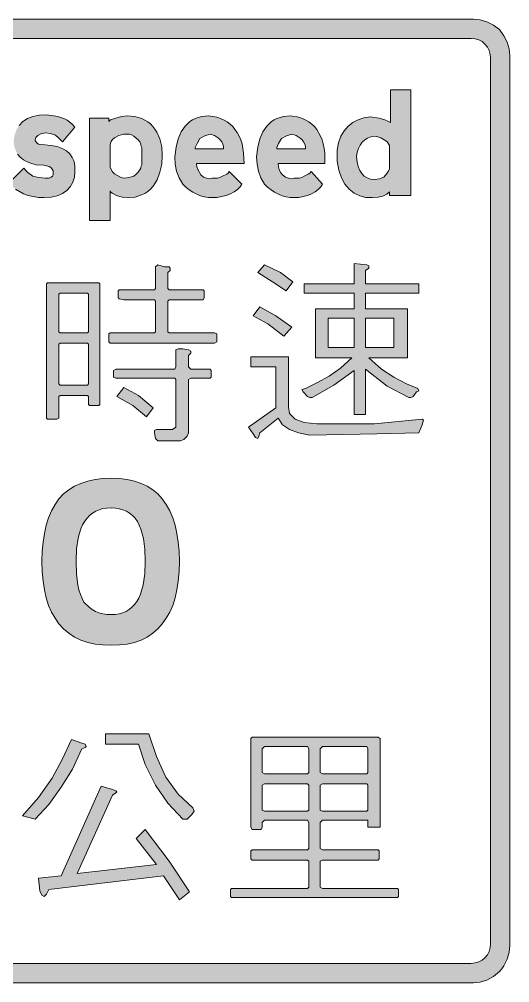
# Model space of a CAD drawing. Header units: metres. Extents: x 157 to 411, y 10 to 264.
# Drawn here: x 281.7 to 411.3, y 10 to 264.4 of the extents above; entities that cross this region are included whole.
import ezdxf

# ---------------------------------------------------------------- set-up
doc = ezdxf.new("R2010")
doc.units = ezdxf.units.M
doc.layers.add('FILL_BLACK_000000', color=7, linetype='Continuous', true_color=0x000000)

msp = doc.modelspace()

# ---------------------------------------------------------------- hatches: boundary and pattern name
at = {"layer": 'FILL_BLACK_000000', "true_color": 0x000000}
h = msp.add_hatch(color=7, dxfattribs=at)
h.dxf.hatch_style = 1
h.paths.add_polyline_path([(157.06, 256.56), (157.47, 258.36), (158.45, 260.12), (159.07, 260.93), (159.87, 261.66), (160.58, 262.29), (161.37, 262.84), (163.1, 263.68), (164.93, 264.19), (166.77, 264.36), (401.67, 264.36), (403.47, 264.19), (405.23, 263.68), (406.94, 262.84), (408.57, 261.66), (409.75, 260.03), (410.6, 258.32), (411.1, 256.56), (411.27, 254.76), (411.27, 19.86), (411.1, 18.02), (410.6, 16.18), (409.75, 14.46), (409.2, 13.67), (408.57, 12.96), (406.94, 11.61), (405.23, 10.67), (403.47, 10.13), (401.67, 9.96), (166.77, 9.96), (164.93, 10.13), (163.1, 10.67), (162.21, 11.09), (161.37, 11.61), (160.58, 12.23), (159.87, 12.96), (159.14, 13.67), (158.52, 14.46), (158, 15.3), (157.58, 16.18), (157.04, 18.02), (156.87, 19.86), (156.87, 254.76), (157.06, 256.56)])
h.paths.add_polyline_path([(166.17, 259.19), (165.27, 258.96), (164.37, 258.5), (163.47, 257.76), (162.86, 256.99), (162.38, 256.07), (162.08, 255.1), (161.97, 254.16), (161.97, 20.16), (162.08, 19.22), (162.38, 18.25), (162.86, 17.33), (163.47, 16.56), (164.37, 15.95), (165.27, 15.47), (166.17, 15.17), (167.07, 15.06), (401.07, 15.06), (402.14, 15.17), (403.1, 15.47), (403.94, 15.95), (404.67, 16.56), (405.41, 17.33), (405.87, 18.25), (406.1, 19.22), (406.17, 20.16), (406.17, 254.16), (406.1, 255.1), (405.87, 256.07), (405.41, 256.99), (404.67, 257.76), (403.94, 258.5), (403.1, 258.96), (402.14, 259.19), (401.07, 259.26), (167.07, 259.26), (166.17, 259.19)], flags=16)
h = msp.add_hatch(color=7, dxfattribs=at)
h.dxf.hatch_style = 1
h.paths.add_polyline_path([(379.47, 217.86), (379.47, 218.76), (378.81, 218.15), (377.78, 217.67), (376.47, 217.37), (374.97, 217.26), (373.23, 217.32), (371.62, 217.71), (370.16, 218.43), (368.86, 219.47), (367.74, 220.84), (366.83, 222.53), (366.13, 224.54), (365.67, 226.86), (365.67, 227.46), (365.67, 229.26), (365.67, 229.86), (366.03, 231.77), (366.65, 233.46), (367.5, 234.91), (368.56, 236.12), (369.8, 237.1), (371.2, 237.83), (372.73, 238.32), (374.37, 238.56), (376.77, 238.26), (378.27, 237.77), (379.05, 237.46), (379.77, 237.06), (379.77, 245.76), (385.17, 245.76), (385.17, 217.86), (379.47, 217.86)])
h.paths.add_polyline_path([(371.22, 225.48), (371.63, 224.45), (372.16, 223.6), (372.81, 222.93), (373.6, 222.45), (374.51, 222.16), (375.57, 222.06), (376.88, 222.25), (377.97, 222.66), (378.83, 223.6), (379.19, 224.14), (379.47, 224.76), (379.47, 229.56), (379.47, 231.06), (378.87, 231.96), (378.57, 232.26), (377.18, 233.08), (376.42, 233.36), (375.57, 233.46), (374.6, 233.28), (373.72, 232.95), (372.94, 232.49), (372.27, 231.88), (371.71, 231.14), (371.27, 230.25), (370.95, 229.23), (370.77, 228.06), (370.94, 226.68), (371.22, 225.48)], flags=16)
h = msp.add_hatch(color=7, dxfattribs=at)
h.dxf.hatch_style = 1
h.paths.add_polyline_path([(286.22, 231.78), (286.36, 231.66), (286.77, 231.36), (290.07, 231.06), (291.65, 230.75), (293, 230.28), (294.12, 229.64), (295.02, 228.85), (295.69, 227.9), (296.14, 226.8), (296.37, 225.55), (296.37, 224.16), (296.23, 222.66), (295.82, 221.31), (295.15, 220.13), (294.23, 219.13), (293.07, 218.34), (291.69, 217.75), (290.08, 217.38), (288.27, 217.26), (286.75, 217.33), (285.34, 217.53), (284.04, 217.86), (282.83, 218.31), (281.73, 218.87), (280.72, 219.54), (279.8, 220.3), (278.97, 221.16), (282.87, 225.06), (283.37, 224.44), (283.96, 223.9), (285.27, 222.96), (286.81, 222.55), (288.57, 222.36), (289.43, 222.4), (289.79, 222.49), (290.07, 222.66), (290.42, 222.93), (290.6, 223.26), (290.67, 223.86), (290.6, 224.38), (290.39, 224.82), (290.04, 225.18), (289.55, 225.47), (288.91, 225.69), (288.14, 225.84), (286.17, 225.96), (284.89, 226.25), (283.76, 226.69), (282.77, 227.25), (281.93, 227.95), (281.25, 228.77), (280.73, 229.71), (280.37, 230.78), (280.17, 231.96), (280.41, 233.65), (280.9, 235.11), (281.63, 236.35), (282.61, 237.36), (283.82, 238.15), (285.27, 238.71), (286.96, 239.05), (288.87, 239.16), (291.35, 238.81), (292.43, 238.54), (293.41, 238.18), (294.29, 237.75), (295.07, 237.22), (295.76, 236.59), (296.37, 235.86), (293.07, 231.96), (292.17, 232.97), (291.27, 233.76), (289.92, 234.17), (288.57, 234.36), (287.39, 234.08), (286.55, 233.68), (286.04, 233.18), (285.87, 232.56), (285.87, 232.26), (286.17, 231.96), (286.22, 231.78)])
h = msp.add_hatch(color=7, dxfattribs=at)
h.dxf.hatch_style = 1
h.paths.add_polyline_path([(300.27, 211.26), (300.27, 238.26), (305.37, 238.26), (305.37, 237.36), (305.48, 237.58), (305.82, 237.81), (307.17, 238.26), (308.67, 238.67), (310.17, 238.86), (312.21, 238.68), (314.03, 238.15), (314.85, 237.75), (315.62, 237.28), (316.32, 236.72), (316.96, 236.08), (317.53, 235.37), (318.03, 234.58), (318.82, 232.78), (319.3, 230.71), (319.47, 228.36), (319.31, 226.12), (318.83, 223.97), (318.08, 221.99), (317.07, 220.26), (316.37, 219.53), (315.62, 218.91), (314.82, 218.39), (314, 217.97), (312.26, 217.43), (310.47, 217.26), (308.88, 217.41), (307.4, 217.82), (306.25, 218.4), (305.88, 218.72), (305.67, 219.06), (305.67, 211.26), (300.27, 211.26)])
h.paths.add_polyline_path([(311.97, 222.96), (312.59, 223.46), (313.1, 224.01), (313.77, 225.06), (313.77, 225.36), (314.07, 225.96), (314.07, 226.26), (314.07, 230.16), (314.07, 230.46), (313.77, 231.06), (313.77, 231.36), (313.49, 231.98), (313.1, 232.52), (311.97, 233.46), (311.35, 233.81), (310.81, 233.98), (309.87, 234.06), (309.57, 234.06), (309.27, 234.06), (307.95, 233.68), (306.8, 233.01), (306.33, 232.59), (305.98, 232.12), (305.75, 231.61), (305.67, 231.06), (305.67, 225.96), (305.73, 225.29), (305.93, 224.65), (306.3, 224.06), (306.87, 223.56), (308.22, 222.73), (308.9, 222.46), (309.57, 222.36), (310.66, 222.55), (311.97, 222.96)], flags=16)
h = msp.add_hatch(color=7, dxfattribs=at)
h.dxf.hatch_style = 1
h.paths.add_polyline_path([(328.85, 224.65), (329.67, 223.26), (330.39, 222.7), (331.17, 222.36), (331.95, 222.25), (332.67, 222.36), (334.02, 222.43), (334.7, 222.61), (335.37, 222.96), (336.5, 223.45), (336.89, 223.76), (337.17, 224.16), (340.47, 220.86), (340.01, 220.1), (339.34, 219.41), (338.48, 218.8), (337.47, 218.27), (336.35, 217.85), (335.15, 217.53), (333.92, 217.33), (332.67, 217.26), (331.65, 217.32), (330.61, 217.48), (329.57, 217.77), (328.55, 218.16), (327.55, 218.67), (326.6, 219.28), (325.7, 220.02), (324.87, 220.86), (323.91, 222.49), (323.26, 224.23), (322.89, 226.09), (322.77, 228.06), (323.11, 230.59), (323.67, 232.78), (324.46, 234.64), (325.47, 236.16), (326.71, 237.34), (327.41, 237.81), (328.17, 238.18), (329.86, 238.69), (331.77, 238.86), (333.9, 238.47), (334.88, 238.14), (335.78, 237.73), (336.62, 237.24), (337.38, 236.67), (338.07, 236.01), (338.67, 235.26), (339.29, 234.43), (339.8, 233.52), (340.22, 232.52), (340.55, 231.43), (340.95, 229.02), (341.07, 226.26), (328.47, 226.26), (328.57, 225.41), (328.85, 224.65)])
h.paths.add_polyline_path([(335.67, 230.46), (335.67, 230.76), (335.49, 231.41), (335.19, 231.99), (334.79, 232.52), (334.32, 232.97), (333.22, 233.67), (332.07, 234.06), (330.72, 233.57), (329.37, 232.86), (328.66, 231.55), (328.17, 230.46), (328.17, 230.16), (335.67, 230.16), (335.67, 230.46)], flags=16)
h = msp.add_hatch(color=7, dxfattribs=at)
h.dxf.hatch_style = 1
h.paths.add_polyline_path([(350.33, 224.65), (350.7, 223.94), (351.27, 223.26), (351.99, 222.7), (352.77, 222.36), (353.55, 222.25), (354.27, 222.36), (355.62, 222.43), (356.3, 222.61), (356.97, 222.96), (357.98, 223.45), (358.45, 223.76), (358.77, 224.16), (361.77, 220.86), (361.32, 220.1), (360.68, 219.41), (359.87, 218.8), (358.92, 218.27), (357.86, 217.85), (356.71, 217.53), (355.5, 217.33), (354.27, 217.26), (353.25, 217.32), (352.21, 217.48), (351.17, 217.77), (350.15, 218.16), (349.15, 218.67), (348.2, 219.28), (347.3, 220.02), (346.47, 220.86), (345.51, 222.49), (344.86, 224.23), (344.49, 226.09), (344.37, 228.06), (344.71, 230.59), (345.27, 232.78), (346.06, 234.64), (347.07, 236.16), (348.31, 237.34), (349.01, 237.81), (349.77, 238.18), (351.46, 238.69), (353.37, 238.86), (355.5, 238.47), (356.48, 238.14), (357.38, 237.73), (358.22, 237.24), (358.98, 236.67), (359.67, 236.01), (360.27, 235.26), (361.27, 233.52), (361.67, 232.52), (362, 231.43), (362.23, 230.27), (362.38, 229.02), (362.43, 227.68), (362.37, 226.26), (350.07, 226.26), (350.13, 225.41), (350.33, 224.65)])
h.paths.add_polyline_path([(357.27, 230.46), (357.27, 230.76), (357.09, 231.41), (356.79, 231.99), (356.39, 232.52), (355.92, 232.97), (354.82, 233.67), (353.67, 234.06), (352.32, 233.57), (350.97, 232.86), (350.15, 231.55), (349.87, 230.96), (349.77, 230.46), (349.77, 230.16), (357.27, 230.16), (357.27, 230.46)], flags=16)
h = msp.add_hatch(color=7, dxfattribs=at)
h.dxf.hatch_style = 1
h.paths.add_polyline_path([(333.87, 181.26), (333.87, 179.16), (333.27, 178.86), (305.67, 178.86), (305.37, 179.16), (305.37, 181.26), (305.67, 181.56), (317.37, 181.56), (317.67, 181.86), (317.67, 189.96), (317.37, 190.26), (309.27, 190.26), (308.07, 190.56), (307.77, 190.86), (307.77, 192.66), (308.07, 192.96), (309.27, 192.96), (317.37, 192.96), (317.67, 193.26), (317.67, 198.96), (318.27, 199.56), (320.07, 198.96), (321.27, 198.96), (321.57, 198.66), (321.57, 198.06), (320.97, 197.46), (320.97, 193.26), (321.27, 192.96), (330.27, 192.96), (330.57, 192.66), (330.57, 190.86), (330.27, 190.26), (321.27, 190.26), (320.97, 189.96), (320.97, 181.86), (321.27, 181.56), (333.27, 181.56), (333.87, 181.26)])
h = msp.add_hatch(color=7, dxfattribs=at)
h.dxf.hatch_style = 1
h.paths.add_polyline_path([(348.57, 195.06), (344.67, 197.46), (346.47, 199.56), (350.67, 197.46), (353.97, 195.06), (352.17, 192.66), (348.57, 195.06)])
h = msp.add_hatch(color=7, dxfattribs=at)
h.dxf.hatch_style = 1
h.paths.add_polyline_path([(373.17, 171.96), (373.17, 159.96), (370.17, 159.96), (370.17, 171.66), (364.77, 167.76), (359.07, 164.46), (358.47, 164.46), (357.87, 164.76), (356.67, 165.96), (356.37, 166.56), (357.27, 166.86), (360.27, 168.36), (363.57, 170.16), (366.57, 172.26), (369.57, 174.96), (359.97, 174.96), (359.97, 187.86), (370.17, 187.86), (370.17, 192.06), (356.97, 192.06), (356.97, 194.46), (370.17, 194.46), (370.17, 199.86), (373.47, 199.56), (374.07, 199.26), (374.07, 198.96), (374.07, 198.66), (373.17, 198.06), (373.17, 194.46), (387.27, 194.46), (387.27, 192.06), (373.17, 192.06), (373.17, 187.86), (384.27, 187.86), (384.27, 174.96), (374.07, 174.96), (377.37, 171.96), (380.67, 169.86), (383.97, 168.06), (386.97, 166.86), (387.27, 166.26), (386.67, 165.96), (385.77, 164.76), (385.17, 164.46), (384.57, 164.46), (378.87, 167.46), (373.17, 171.96)])
h.paths.add_polyline_path([(380.67, 177.66), (380.67, 185.46), (373.17, 185.46), (373.17, 177.66), (380.67, 177.66)], flags=16)
h.paths.add_polyline_path([(363.27, 177.66), (370.17, 177.66), (370.17, 185.46), (363.27, 185.46), (363.27, 177.66)], flags=16)
h = msp.add_hatch(color=7, dxfattribs=at)
h.dxf.hatch_style = 1
h.paths.add_polyline_path([(299.97, 162.66), (299.97, 164.76), (299.67, 165.06), (292.47, 165.06), (292.17, 164.76), (292.17, 159.06), (291.57, 158.76), (289.17, 158.76), (288.87, 159.06), (288.87, 194.46), (289.17, 194.76), (302.67, 194.76), (302.97, 194.46), (302.97, 162.66), (302.67, 162.36), (300.27, 162.36), (299.97, 162.66)])
h.paths.add_polyline_path([(299.67, 167.76), (299.97, 168.06), (299.97, 178.56), (299.67, 178.86), (292.47, 178.86), (292.17, 178.56), (292.17, 168.06), (292.47, 167.76), (299.67, 167.76)], flags=16)
h.paths.add_polyline_path([(292.17, 181.86), (292.47, 181.56), (299.67, 181.56), (299.97, 181.86), (299.97, 191.76), (299.67, 192.06), (292.47, 192.06), (292.17, 191.76), (292.17, 181.86)], flags=16)
h = msp.add_hatch(color=7, dxfattribs=at)
h.dxf.hatch_style = 1
h.paths.add_polyline_path([(351.57, 180.66), (347.37, 183.96), (343.47, 186.06), (345.27, 188.46), (349.47, 186.06), (353.67, 183.06), (351.57, 180.66)])
h = msp.add_hatch(color=7, dxfattribs=at)
h.dxf.hatch_style = 1
h.paths.add_polyline_path([(323.67, 177.36), (324.87, 177.36), (326.37, 177.06), (326.97, 176.76), (326.97, 176.16), (326.37, 175.56), (326.37, 172.56), (326.97, 171.96), (332.07, 171.96), (332.37, 171.66), (332.37, 169.86), (332.07, 169.56), (326.97, 169.56), (326.37, 169.26), (326.37, 156.36), (326.37, 155.16), (326.07, 154.26), (325.17, 153.36), (324.27, 153.06), (319.17, 153.06), (318.27, 153.06), (317.67, 153.66), (317.37, 155.16), (317.37, 155.76), (317.97, 156.06), (322.17, 156.06), (323.07, 156.66), (323.07, 157.86), (323.07, 169.26), (322.77, 169.56), (307.17, 169.56), (306.57, 169.86), (306.57, 171.66), (307.17, 171.96), (322.77, 171.96), (323.07, 172.56), (323.07, 177.06), (323.67, 177.36)])
h = msp.add_hatch(color=7, dxfattribs=at)
h.dxf.hatch_style = 1
h.paths.add_polyline_path([(358.47, 154.56), (355.47, 155.16), (353.07, 156.06), (351.27, 157.26), (350.07, 159.06), (345.27, 155.16), (344.97, 154.26), (344.67, 153.66), (344.07, 153.96), (343.47, 154.86), (342.27, 156.66), (349.47, 161.76), (349.47, 172.56), (342.87, 172.56), (342.87, 175.26), (352.77, 175.26), (352.77, 162.06), (353.07, 160.26), (354.57, 158.76), (356.97, 157.86), (360.27, 157.56), (375.57, 157.56), (388.17, 158.76), (388.47, 158.46), (388.17, 157.26), (387.27, 155.16), (376.17, 154.86), (358.47, 154.56)])
h = msp.add_hatch(color=7, dxfattribs=at)
h.dxf.hatch_style = 1
h.paths.add_polyline_path([(307.47, 164.76), (309.27, 167.16), (313.17, 165.06), (317.07, 161.76), (315.27, 159.36), (311.67, 162.36), (307.47, 164.76)])
h = msp.add_hatch(color=7, dxfattribs=at)
h.dxf.hatch_style = 1
h.paths.add_polyline_path([(323.69, 116.02), (323.34, 113.69), (322.85, 111.55), (322.21, 109.59), (321.44, 107.8), (320.52, 106.19), (319.47, 104.76), (318.27, 103.4), (316.94, 102.22), (315.46, 101.24), (313.85, 100.45), (312.09, 99.84), (310.19, 99.4), (308.15, 99.14), (305.97, 99.06), (303.78, 99.14), (301.7, 99.4), (299.76, 99.84), (297.95, 100.45), (296.27, 101.24), (294.75, 102.22), (293.38, 103.4), (292.17, 104.76), (291.12, 106.19), (290.2, 107.8), (289.43, 109.59), (288.8, 111.55), (288.3, 113.69), (287.95, 116.02), (287.74, 118.55), (287.67, 121.26), (287.74, 123.88), (287.95, 126.33), (288.3, 128.62), (288.8, 130.75), (289.43, 132.72), (290.2, 134.55), (291.12, 136.23), (292.17, 137.76), (293.38, 139.03), (294.75, 140.12), (296.27, 141.05), (297.95, 141.81), (299.76, 142.4), (301.7, 142.82), (303.78, 143.08), (305.97, 143.16), (308.15, 143.08), (310.19, 142.82), (312.09, 142.4), (313.85, 141.81), (315.46, 141.05), (316.94, 140.12), (318.27, 139.03), (319.47, 137.76), (320.52, 136.23), (321.44, 134.55), (322.21, 132.72), (322.85, 130.75), (323.34, 128.62), (323.69, 126.33), (323.9, 123.88), (323.97, 121.26), (323.9, 118.55), (323.69, 116.02)])
h.paths.add_polyline_path([(297.16, 114.96), (297.45, 113.67), (297.81, 112.48), (298.25, 111.42), (298.77, 110.46), (300.19, 109.06), (300.97, 108.49), (301.81, 108.02), (302.72, 107.65), (303.71, 107.38), (304.79, 107.22), (305.97, 107.16), (307.06, 107.21), (308.08, 107.37), (309.03, 107.64), (309.91, 108.01), (310.72, 108.5), (311.45, 109.09), (312.12, 109.79), (312.72, 110.61), (313.25, 111.54), (313.7, 112.58), (314.41, 115.01), (314.83, 117.9), (314.97, 121.26), (314.85, 124.46), (314.48, 127.3), (313.83, 129.74), (313.39, 130.8), (312.87, 131.76), (312.27, 132.6), (311.58, 133.33), (310.82, 133.95), (309.98, 134.46), (309.08, 134.85), (308.1, 135.13), (307.07, 135.3), (305.97, 135.36), (304.83, 135.3), (303.76, 135.14), (302.77, 134.86), (301.86, 134.46), (301.02, 133.96), (300.26, 133.35), (299.57, 132.63), (298.96, 131.8), (298.42, 130.86), (297.95, 129.81), (297.56, 128.65), (297.24, 127.39), (296.81, 124.54), (296.67, 121.26), (296.79, 117.89), (297.16, 114.96)], flags=16)
h = msp.add_hatch(color=7, dxfattribs=at)
h.dxf.hatch_style = 1
h.paths.add_polyline_path([(295.47, 74.16), (298.17, 73.26), (299.07, 72.96), (299.37, 72.36), (299.07, 72.06), (298.17, 71.76), (295.77, 66.36), (292.77, 61.56), (289.47, 57.06), (285.87, 53.16), (282.57, 54.06), (286.77, 58.86), (290.37, 63.96), (293.07, 69.06), (295.47, 74.16)])
h = msp.add_hatch(color=7, dxfattribs=at)
h.dxf.hatch_style = 1
h.paths.add_polyline_path([(304.47, 72.96), (304.47, 75.66), (315.87, 75.66), (317.97, 69.66), (320.37, 64.26), (323.67, 59.76), (327.57, 56.16), (327.87, 55.26), (327.27, 54.36), (326.07, 53.16), (324.87, 53.16), (320.97, 57.36), (317.67, 62.16), (314.97, 67.56), (313.17, 72.96), (304.47, 72.96)])
h = msp.add_hatch(color=7, dxfattribs=at)
h.dxf.hatch_style = 1
h.paths.add_polyline_path([(376.77, 42.66), (376.47, 42.36), (361.77, 42.36), (361.17, 42.06), (361.17, 35.16), (361.77, 34.86), (381.57, 34.86), (381.87, 34.56), (381.87, 32.76), (381.57, 32.46), (337.77, 32.46), (337.47, 32.76), (337.47, 34.56), (337.77, 34.86), (357.87, 34.86), (358.17, 35.16), (358.17, 42.06), (357.87, 42.36), (343.17, 42.36), (342.87, 42.66), (342.87, 44.76), (343.17, 45.06), (357.87, 45.06), (358.17, 45.36), (358.17, 52.26), (357.87, 52.86), (346.47, 52.86), (345.87, 52.26), (345.87, 51.06), (345.57, 50.46), (343.17, 50.46), (342.87, 51.06), (342.87, 74.46), (343.17, 74.76), (376.47, 74.76), (377.07, 74.46), (377.07, 51.06), (373.77, 51.06), (373.77, 52.86), (361.77, 52.86), (361.17, 52.26), (361.17, 45.36), (361.77, 45.06), (376.47, 45.06), (376.77, 44.76), (376.77, 42.66)])
h.paths.add_polyline_path([(361.17, 62.16), (361.17, 55.56), (361.77, 55.26), (373.47, 55.26), (373.77, 55.56), (373.77, 62.16), (373.47, 62.46), (361.77, 62.46), (361.17, 62.16)], flags=16)
h.paths.add_polyline_path([(361.77, 72.36), (361.17, 71.76), (361.17, 65.46), (361.77, 65.16), (373.47, 65.16), (373.77, 65.46), (373.77, 71.76), (373.47, 72.36), (361.77, 72.36)], flags=16)
h.paths.add_polyline_path([(358.17, 71.76), (357.87, 72.36), (346.47, 72.36), (345.87, 71.76), (345.87, 65.46), (346.47, 65.16), (357.87, 65.16), (358.17, 65.46), (358.17, 71.76)], flags=16)
h.paths.add_polyline_path([(358.17, 55.56), (358.17, 62.16), (357.87, 62.46), (346.47, 62.46), (345.87, 62.16), (345.87, 55.56), (346.47, 55.26), (357.87, 55.26), (358.17, 55.56)], flags=16)
h = msp.add_hatch(color=7, dxfattribs=at)
h.dxf.hatch_style = 1
h.paths.add_polyline_path([(289.47, 34.56), (288.87, 33.36), (288.27, 32.76), (287.67, 33.06), (287.07, 34.26), (286.77, 37.56), (292.77, 38.16), (303.27, 61.86), (306.27, 60.96), (307.17, 60.66), (307.47, 60.36), (307.17, 60.06), (306.27, 59.46), (296.97, 38.76), (317.97, 41.16), (312.57, 48.06), (314.97, 50.46), (321.27, 42.06), (326.67, 33.96), (323.97, 31.86), (319.77, 38.16), (289.47, 34.56)])

# ---------------------------------------------------------------- linework, layer by layer
at = {"layer": 'FILL_BLACK_000000', "lineweight": 0, "true_color": 0x000000}
for points in [[(166.77, 264.36), (401.67, 264.36), (403.47, 264.19), (405.23, 263.68), (406.94, 262.84), (408.57, 261.66), (409.75, 260.03), (410.6, 258.32), (411.1, 256.56), (411.27, 254.76), (411.27, 19.86), (411.1, 18.02), (410.6, 16.18), (409.75, 14.46), (409.2, 13.67), (408.57, 12.96), (406.94, 11.61), (405.23, 10.67), (403.47, 10.13), (401.67, 9.96), (166.77, 9.96)], [(167.07, 15.06), (401.07, 15.06), (402.14, 15.17), (403.1, 15.47), (403.94, 15.95), (404.67, 16.56), (405.41, 17.33), (405.87, 18.25), (406.1, 19.22), (406.17, 20.16), (406.17, 254.16), (406.1, 255.1), (405.87, 256.07), (405.41, 256.99), (404.67, 257.76), (403.94, 258.5), (403.1, 258.96), (402.14, 259.19), (401.07, 259.26), (167.07, 259.26)], [(281.63, 236.35), (282.61, 237.36), (283.82, 238.15), (285.27, 238.71), (286.96, 239.05), (288.87, 239.16), (291.35, 238.81), (292.43, 238.54), (293.41, 238.18), (294.29, 237.75), (295.07, 237.22), (295.76, 236.59), (296.37, 235.86), (293.07, 231.96), (292.17, 232.97), (291.27, 233.76), (289.92, 234.17), (288.57, 234.36), (287.39, 234.08), (286.55, 233.68), (286.04, 233.18), (285.87, 232.56), (285.87, 232.26), (286.17, 231.96), (286.22, 231.78), (286.36, 231.66), (286.77, 231.36), (290.07, 231.06), (291.65, 230.75), (293, 230.28), (294.12, 229.64), (295.02, 228.85), (295.69, 227.9), (296.14, 226.8), (296.37, 225.55), (296.37, 224.16), (296.23, 222.66), (295.82, 221.31), (295.15, 220.13), (294.23, 219.13), (293.07, 218.34), (291.69, 217.75), (290.08, 217.38), (288.27, 217.26), (286.75, 217.33), (285.34, 217.53), (284.04, 217.86), (282.83, 218.31), (281.73, 218.87), (280.72, 219.54)], [(278.97, 221.16), (282.87, 225.06), (283.37, 224.44), (283.96, 223.9), (285.27, 222.96), (286.81, 222.55), (288.57, 222.36), (289.43, 222.4), (289.79, 222.49), (290.07, 222.66), (290.42, 222.93), (290.6, 223.26), (290.67, 223.86), (290.6, 224.38), (290.39, 224.82), (290.04, 225.18), (289.55, 225.47), (288.91, 225.69), (288.14, 225.84), (286.17, 225.96), (284.89, 226.25), (283.76, 226.69), (282.77, 227.25), (281.93, 227.95), (281.25, 228.77)]]:
    msp.add_lwpolyline(points, dxfattribs=at)
for points in [[(379.47, 217.86), (379.47, 218.76), (378.81, 218.15), (377.78, 217.67), (376.47, 217.37), (374.97, 217.26), (373.23, 217.32), (371.62, 217.71), (370.16, 218.43), (368.86, 219.47), (367.74, 220.84), (366.83, 222.53), (366.13, 224.54), (365.67, 226.86), (365.67, 227.46), (365.67, 229.26), (365.67, 229.86), (366.03, 231.77), (366.65, 233.46), (367.5, 234.91), (368.56, 236.12), (369.8, 237.1), (371.2, 237.83), (372.73, 238.32), (374.37, 238.56), (376.77, 238.26), (378.27, 237.77), (379.05, 237.46), (379.77, 237.06), (379.77, 245.76), (385.17, 245.76), (385.17, 217.86)], [(300.27, 211.26), (300.27, 238.26), (305.37, 238.26), (305.37, 237.36), (305.48, 237.58), (305.82, 237.81), (307.17, 238.26), (308.67, 238.67), (310.17, 238.86), (312.21, 238.68), (314.03, 238.15), (314.85, 237.75), (315.62, 237.28), (316.32, 236.72), (316.96, 236.08), (317.53, 235.37), (318.03, 234.58), (318.82, 232.78), (319.3, 230.71), (319.47, 228.36), (319.31, 226.12), (318.83, 223.97), (318.08, 221.99), (317.07, 220.26), (316.37, 219.53), (315.62, 218.91), (314.82, 218.39), (314, 217.97), (312.26, 217.43), (310.47, 217.26), (308.88, 217.41), (307.4, 217.82), (306.25, 218.4), (305.88, 218.72), (305.67, 219.06), (305.67, 211.26)], [(328.85, 224.65), (329.67, 223.26), (330.39, 222.7), (331.17, 222.36), (331.95, 222.25), (332.67, 222.36), (334.02, 222.43), (334.7, 222.61), (335.37, 222.96), (336.5, 223.45), (336.89, 223.76), (337.17, 224.16), (340.47, 220.86), (340.01, 220.1), (339.34, 219.41), (338.48, 218.8), (337.47, 218.27), (336.35, 217.85), (335.15, 217.53), (333.92, 217.33), (332.67, 217.26), (331.65, 217.32), (330.61, 217.48), (329.57, 217.77), (328.55, 218.16), (327.55, 218.67), (326.6, 219.28), (325.7, 220.02), (324.87, 220.86), (323.91, 222.49), (323.26, 224.23), (322.89, 226.09), (322.77, 228.06), (323.11, 230.59), (323.67, 232.78), (324.46, 234.64), (325.47, 236.16), (326.71, 237.34), (327.41, 237.81), (328.17, 238.18), (329.86, 238.69), (331.77, 238.86), (333.9, 238.47), (334.88, 238.14), (335.78, 237.73), (336.62, 237.24), (337.38, 236.67), (338.07, 236.01), (338.67, 235.26), (339.29, 234.43), (339.8, 233.52), (340.22, 232.52), (340.55, 231.43), (340.95, 229.02), (341.07, 226.26), (328.47, 226.26), (328.57, 225.41)], [(350.33, 224.65), (350.7, 223.94), (351.27, 223.26), (351.99, 222.7), (352.77, 222.36), (353.55, 222.25), (354.27, 222.36), (355.62, 222.43), (356.3, 222.61), (356.97, 222.96), (357.98, 223.45), (358.45, 223.76), (358.77, 224.16), (361.77, 220.86), (361.32, 220.1), (360.68, 219.41), (359.87, 218.8), (358.92, 218.27), (357.86, 217.85), (356.71, 217.53), (355.5, 217.33), (354.27, 217.26), (353.25, 217.32), (352.21, 217.48), (351.17, 217.77), (350.15, 218.16), (349.15, 218.67), (348.2, 219.28), (347.3, 220.02), (346.47, 220.86), (345.51, 222.49), (344.86, 224.23), (344.49, 226.09), (344.37, 228.06), (344.71, 230.59), (345.27, 232.78), (346.06, 234.64), (347.07, 236.16), (348.31, 237.34), (349.01, 237.81), (349.77, 238.18), (351.46, 238.69), (353.37, 238.86), (355.5, 238.47), (356.48, 238.14), (357.38, 237.73), (358.22, 237.24), (358.98, 236.67), (359.67, 236.01), (360.27, 235.26), (361.27, 233.52), (361.67, 232.52), (362, 231.43), (362.23, 230.27), (362.38, 229.02), (362.43, 227.68), (362.37, 226.26), (350.07, 226.26), (350.13, 225.41)], [(311.97, 222.96), (312.59, 223.46), (313.1, 224.01), (313.77, 225.06), (313.77, 225.36), (314.07, 225.96), (314.07, 226.26), (314.07, 230.16), (314.07, 230.46), (313.77, 231.06), (313.77, 231.36), (313.49, 231.98), (313.1, 232.52), (311.97, 233.46), (311.35, 233.81), (310.81, 233.98), (309.87, 234.06), (309.57, 234.06), (309.27, 234.06), (307.95, 233.68), (306.8, 233.01), (306.33, 232.59), (305.98, 232.12), (305.75, 231.61), (305.67, 231.06), (305.67, 225.96), (305.73, 225.29), (305.93, 224.65), (306.3, 224.06), (306.87, 223.56), (308.22, 222.73), (308.9, 222.46), (309.57, 222.36), (310.66, 222.55)], [(335.67, 230.46), (335.67, 230.76), (335.49, 231.41), (335.19, 231.99), (334.79, 232.52), (334.32, 232.97), (333.22, 233.67), (332.07, 234.06), (330.72, 233.57), (329.37, 232.86), (328.66, 231.55), (328.17, 230.46), (328.17, 230.16), (335.67, 230.16)], [(357.27, 230.46), (357.27, 230.76), (357.09, 231.41), (356.79, 231.99), (356.39, 232.52), (355.92, 232.97), (354.82, 233.67), (353.67, 234.06), (352.32, 233.57), (350.97, 232.86), (350.15, 231.55), (349.87, 230.96), (349.77, 230.46), (349.77, 230.16), (357.27, 230.16)], [(371.22, 225.48), (371.63, 224.45), (372.16, 223.6), (372.81, 222.93), (373.6, 222.45), (374.51, 222.16), (375.57, 222.06), (376.88, 222.25), (377.97, 222.66), (378.83, 223.6), (379.19, 224.14), (379.47, 224.76), (379.47, 229.56), (379.47, 231.06), (378.87, 231.96), (378.57, 232.26), (377.18, 233.08), (376.42, 233.36), (375.57, 233.46), (374.6, 233.28), (373.72, 232.95), (372.94, 232.49), (372.27, 231.88), (371.71, 231.14), (371.27, 230.25), (370.95, 229.23), (370.77, 228.06), (370.94, 226.68)], [(333.87, 181.26), (333.87, 179.16), (333.27, 178.86), (305.67, 178.86), (305.37, 179.16), (305.37, 181.26), (305.67, 181.56), (317.37, 181.56), (317.67, 181.86), (317.67, 189.96), (317.37, 190.26), (309.27, 190.26), (308.07, 190.56), (307.77, 190.86), (307.77, 192.66), (308.07, 192.96), (309.27, 192.96), (317.37, 192.96), (317.67, 193.26), (317.67, 198.96), (318.27, 199.56), (320.07, 198.96), (321.27, 198.96), (321.57, 198.66), (321.57, 198.06), (320.97, 197.46), (320.97, 193.26), (321.27, 192.96), (330.27, 192.96), (330.57, 192.66), (330.57, 190.86), (330.27, 190.26), (321.27, 190.26), (320.97, 189.96), (320.97, 181.86), (321.27, 181.56), (333.27, 181.56)], [(348.57, 195.06), (344.67, 197.46), (346.47, 199.56), (350.67, 197.46), (353.97, 195.06), (352.17, 192.66)], [(373.17, 171.96), (373.17, 159.96), (370.17, 159.96), (370.17, 171.66), (364.77, 167.76), (359.07, 164.46), (358.47, 164.46), (357.87, 164.76), (356.67, 165.96), (356.37, 166.56), (357.27, 166.86), (360.27, 168.36), (363.57, 170.16), (366.57, 172.26), (369.57, 174.96), (359.97, 174.96), (359.97, 187.86), (370.17, 187.86), (370.17, 192.06), (356.97, 192.06), (356.97, 194.46), (370.17, 194.46), (370.17, 199.86), (373.47, 199.56), (374.07, 199.26), (374.07, 198.96), (374.07, 198.66), (373.17, 198.06), (373.17, 194.46), (387.27, 194.46), (387.27, 192.06), (373.17, 192.06), (373.17, 187.86), (384.27, 187.86), (384.27, 174.96), (374.07, 174.96), (377.37, 171.96), (380.67, 169.86), (383.97, 168.06), (386.97, 166.86), (387.27, 166.26), (386.67, 165.96), (385.77, 164.76), (385.17, 164.46), (384.57, 164.46), (378.87, 167.46)], [(299.97, 162.66), (299.97, 164.76), (299.67, 165.06), (292.47, 165.06), (292.17, 164.76), (292.17, 159.06), (291.57, 158.76), (289.17, 158.76), (288.87, 159.06), (288.87, 194.46), (289.17, 194.76), (302.67, 194.76), (302.97, 194.46), (302.97, 162.66), (302.67, 162.36), (300.27, 162.36)], [(292.17, 181.86), (292.47, 181.56), (299.67, 181.56), (299.97, 181.86), (299.97, 191.76), (299.67, 192.06), (292.47, 192.06), (292.17, 191.76)], [(351.57, 180.66), (347.37, 183.96), (343.47, 186.06), (345.27, 188.46), (349.47, 186.06), (353.67, 183.06)], [(363.27, 177.66), (370.17, 177.66), (370.17, 185.46), (363.27, 185.46)], [(380.67, 177.66), (380.67, 185.46), (373.17, 185.46), (373.17, 177.66)], [(299.67, 167.76), (299.97, 168.06), (299.97, 178.56), (299.67, 178.86), (292.47, 178.86), (292.17, 178.56), (292.17, 168.06), (292.47, 167.76)], [(323.67, 177.36), (324.87, 177.36), (326.37, 177.06), (326.97, 176.76), (326.97, 176.16), (326.37, 175.56), (326.37, 172.56), (326.97, 171.96), (332.07, 171.96), (332.37, 171.66), (332.37, 169.86), (332.07, 169.56), (326.97, 169.56), (326.37, 169.26), (326.37, 156.36), (326.37, 155.16), (326.07, 154.26), (325.17, 153.36), (324.27, 153.06), (319.17, 153.06), (318.27, 153.06), (317.67, 153.66), (317.37, 155.16), (317.37, 155.76), (317.97, 156.06), (322.17, 156.06), (323.07, 156.66), (323.07, 157.86), (323.07, 169.26), (322.77, 169.56), (307.17, 169.56), (306.57, 169.86), (306.57, 171.66), (307.17, 171.96), (322.77, 171.96), (323.07, 172.56), (323.07, 177.06)], [(358.47, 154.56), (355.47, 155.16), (353.07, 156.06), (351.27, 157.26), (350.07, 159.06), (345.27, 155.16), (344.97, 154.26), (344.67, 153.66), (344.07, 153.96), (343.47, 154.86), (342.27, 156.66), (349.47, 161.76), (349.47, 172.56), (342.87, 172.56), (342.87, 175.26), (352.77, 175.26), (352.77, 162.06), (353.07, 160.26), (354.57, 158.76), (356.97, 157.86), (360.27, 157.56), (375.57, 157.56), (388.17, 158.76), (388.47, 158.46), (388.17, 157.26), (387.27, 155.16), (376.17, 154.86)], [(307.47, 164.76), (309.27, 167.16), (313.17, 165.06), (317.07, 161.76), (315.27, 159.36), (311.67, 162.36)], [(323.69, 116.02), (323.34, 113.69), (322.85, 111.55), (322.21, 109.59), (321.44, 107.8), (320.52, 106.19), (319.47, 104.76), (318.27, 103.4), (316.94, 102.22), (315.46, 101.24), (313.85, 100.45), (312.09, 99.84), (310.19, 99.4), (308.15, 99.14), (305.97, 99.06), (303.78, 99.14), (301.7, 99.4), (299.76, 99.84), (297.95, 100.45), (296.27, 101.24), (294.75, 102.22), (293.38, 103.4), (292.17, 104.76), (291.12, 106.19), (290.2, 107.8), (289.43, 109.59), (288.8, 111.55), (288.3, 113.69), (287.95, 116.02), (287.74, 118.55), (287.67, 121.26), (287.74, 123.88), (287.95, 126.33), (288.3, 128.62), (288.8, 130.75), (289.43, 132.72), (290.2, 134.55), (291.12, 136.23), (292.17, 137.76), (293.38, 139.03), (294.75, 140.12), (296.27, 141.05), (297.95, 141.81), (299.76, 142.4), (301.7, 142.82), (303.78, 143.08), (305.97, 143.16), (308.15, 143.08), (310.19, 142.82), (312.09, 142.4), (313.85, 141.81), (315.46, 141.05), (316.94, 140.12), (318.27, 139.03), (319.47, 137.76), (320.52, 136.23), (321.44, 134.55), (322.21, 132.72), (322.85, 130.75), (323.34, 128.62), (323.69, 126.33), (323.9, 123.88), (323.97, 121.26), (323.9, 118.55)], [(297.16, 114.96), (297.45, 113.67), (297.81, 112.48), (298.25, 111.42), (298.77, 110.46), (300.19, 109.06), (300.97, 108.49), (301.81, 108.02), (302.72, 107.65), (303.71, 107.38), (304.79, 107.22), (305.97, 107.16), (307.06, 107.21), (308.08, 107.37), (309.03, 107.64), (309.91, 108.01), (310.72, 108.5), (311.45, 109.09), (312.12, 109.79), (312.72, 110.61), (313.25, 111.54), (313.7, 112.58), (314.41, 115.01), (314.83, 117.9), (314.97, 121.26), (314.85, 124.46), (314.48, 127.3), (313.83, 129.74), (313.39, 130.8), (312.87, 131.76), (312.27, 132.6), (311.58, 133.33), (310.82, 133.95), (309.98, 134.46), (309.08, 134.85), (308.1, 135.13), (307.07, 135.3), (305.97, 135.36), (304.83, 135.3), (303.76, 135.14), (302.77, 134.86), (301.86, 134.46), (301.02, 133.96), (300.26, 133.35), (299.57, 132.63), (298.96, 131.8), (298.42, 130.86), (297.95, 129.81), (297.56, 128.65), (297.24, 127.39), (296.81, 124.54), (296.67, 121.26), (296.79, 117.89)], [(295.47, 74.16), (298.17, 73.26), (299.07, 72.96), (299.37, 72.36), (299.07, 72.06), (298.17, 71.76), (295.77, 66.36), (292.77, 61.56), (289.47, 57.06), (285.87, 53.16), (282.57, 54.06), (286.77, 58.86), (290.37, 63.96), (293.07, 69.06)], [(304.47, 72.96), (304.47, 75.66), (315.87, 75.66), (317.97, 69.66), (320.37, 64.26), (323.67, 59.76), (327.57, 56.16), (327.87, 55.26), (327.27, 54.36), (326.07, 53.16), (324.87, 53.16), (320.97, 57.36), (317.67, 62.16), (314.97, 67.56), (313.17, 72.96)], [(376.77, 42.66), (376.47, 42.36), (361.77, 42.36), (361.17, 42.06), (361.17, 35.16), (361.77, 34.86), (381.57, 34.86), (381.87, 34.56), (381.87, 32.76), (381.57, 32.46), (337.77, 32.46), (337.47, 32.76), (337.47, 34.56), (337.77, 34.86), (357.87, 34.86), (358.17, 35.16), (358.17, 42.06), (357.87, 42.36), (343.17, 42.36), (342.87, 42.66), (342.87, 44.76), (343.17, 45.06), (357.87, 45.06), (358.17, 45.36), (358.17, 52.26), (357.87, 52.86), (346.47, 52.86), (345.87, 52.26), (345.87, 51.06), (345.57, 50.46), (343.17, 50.46), (342.87, 51.06), (342.87, 74.46), (343.17, 74.76), (376.47, 74.76), (377.07, 74.46), (377.07, 51.06), (373.77, 51.06), (373.77, 52.86), (361.77, 52.86), (361.17, 52.26), (361.17, 45.36), (361.77, 45.06), (376.47, 45.06), (376.77, 44.76)], [(358.17, 71.76), (357.87, 72.36), (346.47, 72.36), (345.87, 71.76), (345.87, 65.46), (346.47, 65.16), (357.87, 65.16), (358.17, 65.46)], [(361.77, 72.36), (361.17, 71.76), (361.17, 65.46), (361.77, 65.16), (373.47, 65.16), (373.77, 65.46), (373.77, 71.76), (373.47, 72.36)], [(289.47, 34.56), (288.87, 33.36), (288.27, 32.76), (287.67, 33.06), (287.07, 34.26), (286.77, 37.56), (292.77, 38.16), (303.27, 61.86), (306.27, 60.96), (307.17, 60.66), (307.47, 60.36), (307.17, 60.06), (306.27, 59.46), (296.97, 38.76), (317.97, 41.16), (312.57, 48.06), (314.97, 50.46), (321.27, 42.06), (326.67, 33.96), (323.97, 31.86), (319.77, 38.16)], [(358.17, 55.56), (358.17, 62.16), (357.87, 62.46), (346.47, 62.46), (345.87, 62.16), (345.87, 55.56), (346.47, 55.26), (357.87, 55.26)], [(361.17, 62.16), (361.17, 55.56), (361.77, 55.26), (373.47, 55.26), (373.77, 55.56), (373.77, 62.16), (373.47, 62.46), (361.77, 62.46)]]:
    msp.add_lwpolyline(points, close=True, dxfattribs=at)

doc.saveas('drawing.dxf')
